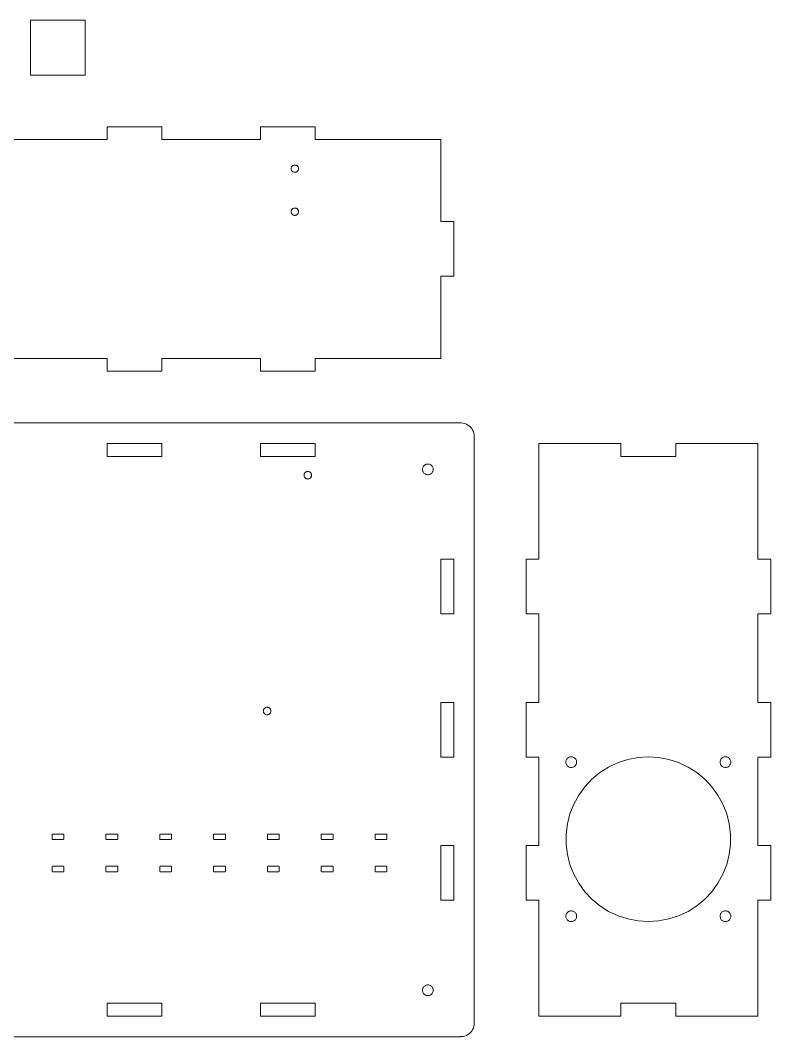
# Model space of a CAD drawing. Header units: millimetres. Extents: x -331 to 331, y -589 to 330.
# Drawn here: x -17.5 to 330.9, y -142.5 to 329.5 of the extents above; entities that cross this region are included whole.
import ezdxf

# ---------------------------------------------------------------- set-up
doc = ezdxf.new("R2010")
doc.units = ezdxf.units.MM
doc.layers.get('0').update_dxf_attribs({"linetype": 'CONTINUOUS', "lineweight": 0})

msp = doc.modelspace()

# ---------------------------------------------------------------- linework, layer by layer
for p, q in [((-12.7, 304.125), (-12.7, 329.525)), ((-12.7, 329.525), (12.7, 329.525)), ((12.7, 329.525), (12.7, 304.125)), ((12.7, 304.125), (-12.7, 304.125)), ((22.86, 274.125), (22.86, 280.125)), ((22.86, 280.125), (48.26, 280.125)), ((48.26, 280.125), (48.26, 274.125)), ((93.98, 274.125), (93.98, 280.125)), ((93.98, 280.125), (119.38, 280.125)), ((119.38, 280.125), (119.38, 274.125)), ((-22.86, 274.125), (22.86, 274.125)), ((48.26, 274.125), (93.98, 274.125)), ((119.38, 274.125), (177.8, 274.125)), ((177.8, 274.125), (177.8, 236.025)), ((108.3, 260.625), (108.313, 260.838)), ((108.313, 260.412), (108.3, 260.625)), ((108.313, 260.838), (108.353, 261.048)), ((108.353, 260.202), (108.313, 260.412)), ((108.353, 261.048), (108.419, 261.251)), ((108.419, 259.999), (108.353, 260.202)), ((108.419, 261.251), (108.51, 261.444)), ((108.51, 259.806), (108.419, 259.999)), ((108.51, 261.444), (108.625, 261.624)), ((108.625, 259.626), (108.51, 259.806)), ((108.625, 261.624), (108.761, 261.789)), ((108.761, 261.789), (108.916, 261.935)), ((108.916, 261.935), (109.089, 262.06)), ((109.089, 262.06), (109.276, 262.163)), ((109.276, 262.163), (109.475, 262.242)), ((109.475, 262.242), (109.681, 262.295)), ((109.681, 262.295), (109.893, 262.322)), ((109.893, 262.322), (110.107, 262.322)), ((110.107, 262.322), (110.319, 262.295)), ((110.319, 262.295), (110.525, 262.242)), ((110.525, 262.242), (110.724, 262.163)), ((110.724, 262.163), (110.911, 262.06)), ((110.911, 262.06), (111.084, 261.935)), ((111.084, 261.935), (111.239, 261.789)), ((111.239, 261.789), (111.375, 261.624)), ((111.375, 261.624), (111.49, 261.444)), ((111.49, 259.806), (111.375, 259.626)), ((111.49, 261.444), (111.581, 261.251)), ((111.581, 259.999), (111.49, 259.806)), ((111.581, 261.251), (111.647, 261.048)), ((111.647, 260.202), (111.581, 259.999)), ((111.647, 261.048), (111.687, 260.838)), ((111.687, 260.412), (111.647, 260.202)), ((111.687, 260.838), (111.7, 260.625)), ((111.7, 260.625), (111.687, 260.412)), ((108.761, 259.461), (108.625, 259.626)), ((108.916, 259.315), (108.761, 259.461)), ((109.089, 259.19), (108.916, 259.315)), ((109.276, 259.087), (109.089, 259.19)), ((109.475, 259.008), (109.276, 259.087)), ((109.681, 258.955), (109.475, 259.008)), ((109.893, 258.928), (109.681, 258.955)), ((110.107, 258.928), (109.893, 258.928)), ((110.319, 258.955), (110.107, 258.928)), ((110.525, 259.008), (110.319, 258.955)), ((110.724, 259.087), (110.525, 259.008)), ((110.911, 259.19), (110.724, 259.087)), ((111.084, 259.315), (110.911, 259.19)), ((111.239, 259.461), (111.084, 259.315)), ((111.375, 259.626), (111.239, 259.461)), ((108.3, 240.625), (108.313, 240.838)), ((108.313, 240.838), (108.353, 241.048)), ((108.353, 241.048), (108.419, 241.251)), ((108.419, 241.251), (108.51, 241.444)), ((108.51, 241.444), (108.625, 241.624)), ((108.625, 241.624), (108.761, 241.789)), ((108.761, 241.789), (108.916, 241.935)), ((108.916, 241.935), (109.089, 242.06)), ((109.089, 242.06), (109.276, 242.163)), ((109.276, 242.163), (109.475, 242.242)), ((109.475, 242.242), (109.681, 242.295)), ((109.681, 242.295), (109.893, 242.322)), ((109.893, 242.322), (110.107, 242.322)), ((110.107, 242.322), (110.319, 242.295)), ((110.319, 242.295), (110.525, 242.242)), ((110.525, 242.242), (110.724, 242.163)), ((110.724, 242.163), (110.911, 242.06)), ((110.911, 242.06), (111.084, 241.935)), ((111.084, 241.935), (111.239, 241.789)), ((111.239, 241.789), (111.375, 241.624)), ((111.375, 241.624), (111.49, 241.444)), ((111.49, 241.444), (111.581, 241.251)), ((111.581, 241.251), (111.647, 241.048)), ((111.647, 241.048), (111.687, 240.838)), ((111.687, 240.838), (111.7, 240.625)), ((108.313, 240.412), (108.3, 240.625)), ((108.353, 240.202), (108.313, 240.412)), ((108.419, 239.999), (108.353, 240.202)), ((108.51, 239.806), (108.419, 239.999)), ((108.625, 239.626), (108.51, 239.806)), ((108.761, 239.461), (108.625, 239.626)), ((108.916, 239.315), (108.761, 239.461)), ((109.089, 239.19), (108.916, 239.315)), ((109.276, 239.087), (109.089, 239.19)), ((109.475, 239.008), (109.276, 239.087)), ((109.681, 238.955), (109.475, 239.008)), ((109.893, 238.928), (109.681, 238.955)), ((110.107, 238.928), (109.893, 238.928)), ((110.319, 238.955), (110.107, 238.928)), ((110.525, 239.008), (110.319, 238.955)), ((110.724, 239.087), (110.525, 239.008)), ((110.911, 239.19), (110.724, 239.087)), ((111.084, 239.315), (110.911, 239.19)), ((111.239, 239.461), (111.084, 239.315)), ((111.375, 239.626), (111.239, 239.461)), ((111.49, 239.806), (111.375, 239.626)), ((111.581, 239.999), (111.49, 239.806)), ((111.647, 240.202), (111.581, 239.999)), ((111.687, 240.412), (111.647, 240.202)), ((111.7, 240.625), (111.687, 240.412)), ((177.8, 236.025), (183.8, 236.025)), ((183.8, 236.025), (183.8, 210.625)), ((183.8, 210.625), (177.8, 210.625)), ((177.8, 210.625), (177.8, 172.525)), ((22.86, 172.525), (-22.86, 172.525)), ((22.86, 166.525), (22.86, 172.525)), ((93.98, 172.525), (48.26, 172.525)), ((48.26, 172.525), (48.26, 166.525)), ((93.98, 166.525), (93.98, 172.525)), ((177.8, 172.525), (119.38, 172.525)), ((119.38, 172.525), (119.38, 166.525)), ((48.26, 166.525), (22.86, 166.525)), ((119.38, 166.525), (93.98, 166.525)), ((-186.975, 142.525), (186.975, 142.525)), ((186.975, 142.525), (186.975, 142.512)), ((186.975, 142.512), (187.374, 142.512)), ((187.374, 142.512), (188.165, 142.413)), ((188.165, 142.413), (188.937, 142.214)), ((188.937, 142.214), (189.679, 141.921)), ((189.679, 141.921), (190.378, 141.536)), ((190.378, 141.536), (191.023, 141.068)), ((191.023, 141.068), (191.604, 140.522)), ((191.604, 140.522), (192.112, 139.907)), ((192.112, 139.907), (192.54, 139.234)), ((192.54, 139.234), (192.879, 138.513)), ((192.879, 138.513), (193.126, 137.754)), ((193.126, 137.754), (193.275, 136.971)), ((193.275, 136.971), (193.325, 136.175)), ((22.86, 127), (22.86, 133)), ((22.86, 133), (48.26, 133)), ((48.26, 133), (48.26, 127)), ((93.98, 127), (93.98, 133)), ((93.98, 133), (119.38, 133)), ((119.38, 133), (119.38, 127)), ((193.325, 136.175), (193.325, -136.175)), ((223.325, 79.2), (223.325, 133)), ((223.325, 133), (261.425, 133)), ((261.425, 133), (261.425, 127)), ((286.825, 127), (286.825, 133)), ((286.825, 133), (324.925, 133)), ((324.925, 133), (324.925, 79.2)), ((48.26, 127), (22.86, 127)), ((119.38, 127), (93.98, 127)), ((169.953, 122.671), (170.181, 122.885)), ((170.181, 122.885), (170.434, 123.069)), ((170.434, 123.069), (170.708, 123.22)), ((170.708, 123.22), (170.998, 123.335)), ((170.998, 123.335), (171.301, 123.413)), ((171.301, 123.413), (171.611, 123.452)), ((171.611, 123.452), (171.924, 123.452)), ((171.924, 123.452), (172.234, 123.413)), ((172.234, 123.413), (172.537, 123.335)), ((172.537, 123.335), (172.827, 123.22)), ((172.827, 123.22), (173.101, 123.069)), ((173.101, 123.069), (173.354, 122.885)), ((173.354, 122.885), (173.582, 122.671)), ((261.425, 127), (286.825, 127)), ((114.25, 118.25), (114.264, 118.469)), ((114.264, 118.031), (114.25, 118.25)), ((114.264, 118.469), (114.305, 118.685)), ((114.305, 117.815), (114.264, 118.031)), ((114.305, 118.685), (114.373, 118.894)), ((114.373, 118.894), (114.466, 119.093)), ((114.466, 119.093), (114.584, 119.279)), ((114.584, 119.279), (114.724, 119.448)), ((114.724, 119.448), (114.885, 119.598)), ((114.885, 119.598), (115.062, 119.728)), ((115.062, 119.728), (115.255, 119.833)), ((115.255, 119.833), (115.459, 119.914)), ((115.459, 119.914), (115.672, 119.969)), ((115.672, 119.969), (115.89, 119.997)), ((115.89, 119.997), (116.11, 119.997)), ((116.11, 119.997), (116.328, 119.969)), ((116.328, 119.969), (116.541, 119.914)), ((116.541, 119.914), (116.745, 119.833)), ((116.745, 119.833), (116.938, 119.728)), ((116.938, 119.728), (117.115, 119.598)), ((117.115, 119.598), (117.276, 119.448)), ((117.276, 119.448), (117.416, 119.279)), ((117.416, 119.279), (117.534, 119.093)), ((117.534, 119.093), (117.627, 118.894)), ((117.627, 118.894), (117.695, 118.685)), ((117.695, 118.685), (117.736, 118.469)), ((117.736, 118.031), (117.695, 117.815)), ((117.736, 118.469), (117.75, 118.25)), ((117.75, 118.25), (117.736, 118.031)), ((169.278, 120.968), (169.298, 121.279)), ((169.298, 120.656), (169.278, 120.968)), ((169.298, 121.279), (169.357, 121.587)), ((169.357, 120.348), (169.298, 120.656)), ((169.357, 121.587), (169.453, 121.884)), ((169.453, 120.051), (169.357, 120.348)), ((169.453, 121.884), (169.586, 122.167)), ((169.586, 119.768), (169.453, 120.051)), ((169.586, 122.167), (169.754, 122.431)), ((169.754, 119.504), (169.586, 119.768)), ((169.754, 122.431), (169.953, 122.671)), ((169.953, 119.264), (169.754, 119.504)), ((170.181, 119.05), (169.953, 119.264)), ((170.434, 118.866), (170.181, 119.05)), ((170.708, 118.715), (170.434, 118.866)), ((170.998, 118.6), (170.708, 118.715)), ((171.301, 118.522), (170.998, 118.6)), ((171.611, 118.483), (171.301, 118.522)), ((171.924, 118.483), (171.611, 118.483)), ((172.234, 118.522), (171.924, 118.483)), ((172.537, 118.6), (172.234, 118.522)), ((172.827, 118.715), (172.537, 118.6)), ((173.101, 118.866), (172.827, 118.715)), ((173.354, 119.05), (173.101, 118.866)), ((173.582, 119.264), (173.354, 119.05)), ((173.582, 122.671), (173.781, 122.431)), ((173.781, 119.504), (173.582, 119.264)), ((173.781, 122.431), (173.949, 122.167)), ((173.949, 119.768), (173.781, 119.504)), ((173.949, 122.167), (174.082, 121.884)), ((174.082, 120.051), (173.949, 119.768)), ((174.082, 121.884), (174.178, 121.587)), ((174.178, 120.348), (174.082, 120.051)), ((174.178, 121.587), (174.237, 121.279)), ((174.237, 120.656), (174.178, 120.348)), ((174.237, 121.279), (174.257, 120.968)), ((174.257, 120.968), (174.237, 120.656)), ((114.373, 117.606), (114.305, 117.815)), ((114.466, 117.407), (114.373, 117.606)), ((114.584, 117.221), (114.466, 117.407)), ((114.724, 117.052), (114.584, 117.221)), ((114.885, 116.902), (114.724, 117.052)), ((115.062, 116.772), (114.885, 116.902)), ((115.255, 116.667), (115.062, 116.772)), ((115.459, 116.586), (115.255, 116.667)), ((115.672, 116.531), (115.459, 116.586)), ((115.89, 116.503), (115.672, 116.531)), ((116.11, 116.503), (115.89, 116.503)), ((116.328, 116.531), (116.11, 116.503)), ((116.541, 116.586), (116.328, 116.531)), ((116.745, 116.667), (116.541, 116.586)), ((116.938, 116.772), (116.745, 116.667)), ((117.115, 116.902), (116.938, 116.772)), ((117.276, 117.052), (117.115, 116.902)), ((117.416, 117.221), (117.276, 117.052)), ((117.534, 117.407), (117.416, 117.221)), ((117.627, 117.606), (117.534, 117.407)), ((117.695, 117.815), (117.627, 117.606)), ((177.8, 53.8), (177.8, 79.2)), ((177.8, 79.2), (183.8, 79.2)), ((183.8, 79.2), (183.8, 53.8)), ((217.325, 53.8), (217.325, 79.2)), ((217.325, 79.2), (223.325, 79.2)), ((324.925, 79.2), (330.925, 79.2)), ((330.925, 79.2), (330.925, 53.8)), ((183.8, 53.8), (177.8, 53.8)), ((223.325, 53.8), (217.325, 53.8)), ((223.325, 12.7), (223.325, 53.8)), ((330.925, 53.8), (324.925, 53.8)), ((324.925, 53.8), (324.925, 12.7)), ((95.473, 9.394), (95.566, 9.593)), ((95.566, 9.593), (95.684, 9.779)), ((95.684, 9.779), (95.824, 9.948)), ((95.824, 9.948), (95.985, 10.098)), ((95.985, 10.098), (96.162, 10.228)), ((96.162, 10.228), (96.355, 10.333)), ((96.355, 10.333), (96.559, 10.414)), ((96.559, 10.414), (96.772, 10.469)), ((96.772, 10.469), (96.99, 10.497)), ((96.99, 10.497), (97.21, 10.497)), ((97.21, 10.497), (97.428, 10.469)), ((97.428, 10.469), (97.641, 10.414)), ((97.641, 10.414), (97.845, 10.333)), ((97.845, 10.333), (98.038, 10.228)), ((98.038, 10.228), (98.215, 10.098)), ((98.215, 10.098), (98.376, 9.948)), ((98.376, 9.948), (98.516, 9.779)), ((98.516, 9.779), (98.634, 9.593)), ((98.634, 9.593), (98.727, 9.394)), ((177.8, -12.7), (177.8, 12.7)), ((177.8, 12.7), (183.8, 12.7)), ((183.8, 12.7), (183.8, -12.7)), ((217.325, -12.7), (217.325, 12.7)), ((217.325, 12.7), (223.325, 12.7)), ((324.925, 12.7), (330.925, 12.7)), ((330.925, 12.7), (330.925, -12.7)), ((95.35, 8.75), (95.364, 8.969)), ((95.364, 8.531), (95.35, 8.75)), ((95.364, 8.969), (95.405, 9.185)), ((95.405, 8.315), (95.364, 8.531)), ((95.405, 9.185), (95.473, 9.394)), ((95.473, 8.106), (95.405, 8.315)), ((95.566, 7.907), (95.473, 8.106)), ((95.684, 7.721), (95.566, 7.907)), ((95.824, 7.552), (95.684, 7.721)), ((95.985, 7.402), (95.824, 7.552)), ((96.162, 7.272), (95.985, 7.402)), ((96.355, 7.167), (96.162, 7.272)), ((96.559, 7.086), (96.355, 7.167)), ((96.772, 7.031), (96.559, 7.086)), ((96.99, 7.003), (96.772, 7.031)), ((97.21, 7.003), (96.99, 7.003)), ((97.428, 7.031), (97.21, 7.003)), ((97.641, 7.086), (97.428, 7.031)), ((97.845, 7.167), (97.641, 7.086)), ((98.038, 7.272), (97.845, 7.167)), ((98.215, 7.402), (98.038, 7.272)), ((98.376, 7.552), (98.215, 7.402)), ((98.516, 7.721), (98.376, 7.552)), ((98.634, 7.907), (98.516, 7.721)), ((98.727, 8.106), (98.634, 7.907)), ((98.727, 9.394), (98.795, 9.185)), ((98.795, 8.315), (98.727, 8.106)), ((98.795, 9.185), (98.836, 8.969)), ((98.836, 8.531), (98.795, 8.315)), ((98.836, 8.969), (98.85, 8.75)), ((98.85, 8.75), (98.836, 8.531)), ((183.8, -12.7), (177.8, -12.7)), ((223.325, -12.7), (217.325, -12.7)), ((223.325, -53.8), (223.325, -12.7)), ((235.958, -14.231), (236.073, -13.94)), ((236.073, -13.94), (236.223, -13.666)), ((236.223, -13.666), (236.407, -13.413)), ((236.407, -13.413), (236.621, -13.185)), ((236.621, -13.185), (236.862, -12.986)), ((236.862, -12.986), (237.126, -12.819)), ((237.126, -12.819), (237.409, -12.686)), ((237.409, -12.686), (237.706, -12.589)), ((237.706, -12.589), (238.013, -12.53)), ((238.013, -12.53), (238.325, -12.511)), ((238.325, -12.511), (238.637, -12.53)), ((238.637, -12.53), (238.944, -12.589)), ((238.944, -12.589), (239.241, -12.686)), ((239.241, -12.686), (239.524, -12.819)), ((239.524, -12.819), (239.788, -12.986)), ((239.788, -12.986), (240.029, -13.185)), ((240.029, -13.185), (240.243, -13.413)), ((240.243, -13.413), (240.427, -13.666)), ((240.427, -13.666), (240.577, -13.94)), ((240.577, -13.94), (240.692, -14.231)), ((260.044, -15.236), (264.613, -13.752)), ((264.613, -13.752), (269.331, -12.852)), ((269.331, -12.852), (274.125, -12.55)), ((274.125, -12.55), (278.919, -12.852)), ((278.919, -12.852), (283.637, -13.752)), ((283.637, -13.752), (288.206, -15.236)), ((307.558, -14.231), (307.673, -13.94)), ((307.673, -13.94), (307.823, -13.666)), ((307.823, -13.666), (308.007, -13.413)), ((308.007, -13.413), (308.221, -13.185)), ((308.221, -13.185), (308.462, -12.986)), ((308.462, -12.986), (308.726, -12.819)), ((308.726, -12.819), (309.009, -12.686)), ((309.009, -12.686), (309.306, -12.589)), ((309.306, -12.589), (309.613, -12.53)), ((309.613, -12.53), (309.925, -12.511)), ((309.925, -12.511), (310.237, -12.53)), ((310.237, -12.53), (310.544, -12.589)), ((310.544, -12.589), (310.841, -12.686)), ((310.841, -12.686), (311.124, -12.819)), ((311.124, -12.819), (311.388, -12.986)), ((311.388, -12.986), (311.629, -13.185)), ((311.629, -13.185), (311.843, -13.413)), ((311.843, -13.413), (312.027, -13.666)), ((312.027, -13.666), (312.177, -13.94)), ((312.177, -13.94), (312.292, -14.231)), ((330.925, -12.7), (324.925, -12.7)), ((324.925, -12.7), (324.925, -53.8)), ((235.841, -14.844), (235.88, -14.534)), ((235.841, -15.156), (235.841, -14.844)), ((235.88, -15.466), (235.841, -15.156)), ((235.88, -14.534), (235.958, -14.231)), ((235.958, -15.769), (235.88, -15.466)), ((236.073, -16.06), (235.958, -15.769)), ((236.223, -16.334), (236.073, -16.06)), ((236.407, -16.587), (236.223, -16.334)), ((236.621, -16.815), (236.407, -16.587)), ((236.862, -17.014), (236.621, -16.815)), ((237.126, -17.181), (236.862, -17.014)), ((237.409, -17.314), (237.126, -17.181)), ((237.706, -17.411), (237.409, -17.314)), ((238.013, -17.47), (237.706, -17.411)), ((238.325, -17.489), (238.013, -17.47)), ((238.637, -17.47), (238.325, -17.489)), ((238.944, -17.411), (238.637, -17.47)), ((239.241, -17.314), (238.944, -17.411)), ((239.524, -17.181), (239.241, -17.314)), ((239.788, -17.014), (239.524, -17.181)), ((240.029, -16.815), (239.788, -17.014)), ((240.243, -16.587), (240.029, -16.815)), ((240.427, -16.334), (240.243, -16.587)), ((240.577, -16.06), (240.427, -16.334)), ((240.692, -15.769), (240.577, -16.06)), ((240.692, -14.231), (240.77, -14.534)), ((240.77, -15.466), (240.692, -15.769)), ((240.77, -14.534), (240.809, -14.844)), ((240.809, -15.156), (240.77, -15.466)), ((240.809, -14.844), (240.809, -15.156)), ((251.642, -19.855), (255.698, -17.281)), ((255.698, -17.281), (260.044, -15.236)), ((288.206, -15.236), (292.552, -17.281)), ((292.552, -17.281), (296.608, -19.855)), ((307.441, -14.844), (307.48, -14.534)), ((307.441, -15.156), (307.441, -14.844)), ((307.48, -15.466), (307.441, -15.156)), ((307.48, -14.534), (307.558, -14.231)), ((307.558, -15.769), (307.48, -15.466)), ((307.673, -16.06), (307.558, -15.769)), ((307.823, -16.334), (307.673, -16.06)), ((308.007, -16.587), (307.823, -16.334)), ((308.221, -16.815), (308.007, -16.587)), ((308.462, -17.014), (308.221, -16.815)), ((308.726, -17.181), (308.462, -17.014)), ((309.009, -17.314), (308.726, -17.181)), ((309.306, -17.411), (309.009, -17.314)), ((309.613, -17.47), (309.306, -17.411)), ((309.925, -17.489), (309.613, -17.47)), ((310.237, -17.47), (309.925, -17.489)), ((310.544, -17.411), (310.237, -17.47)), ((310.841, -17.314), (310.544, -17.411)), ((311.124, -17.181), (310.841, -17.314)), ((311.388, -17.014), (311.124, -17.181)), ((311.629, -16.815), (311.388, -17.014)), ((311.843, -16.587), (311.629, -16.815)), ((312.027, -16.334), (311.843, -16.587)), ((312.177, -16.06), (312.027, -16.334)), ((312.292, -15.769), (312.177, -16.06)), ((312.292, -14.231), (312.37, -14.534)), ((312.37, -15.466), (312.292, -15.769)), ((312.37, -14.534), (312.409, -14.844)), ((312.409, -15.156), (312.37, -15.466)), ((312.409, -14.844), (312.409, -15.156)), ((244.653, -26.419), (247.941, -22.917)), ((247.941, -22.917), (251.642, -19.855)), ((296.608, -19.855), (300.309, -22.917)), ((300.309, -22.917), (303.597, -26.419)), ((241.829, -30.305), (244.653, -26.419)), ((303.597, -26.419), (306.421, -30.305)), ((239.515, -34.514), (241.829, -30.305)), ((306.421, -30.305), (308.735, -34.514)), ((237.747, -38.98), (239.515, -34.514)), ((308.735, -34.514), (310.503, -38.98)), ((236.553, -43.633), (237.747, -38.98)), ((310.503, -38.98), (311.697, -43.633)), ((235.95, -48.398), (236.553, -43.633)), ((311.697, -43.633), (312.3, -48.398)), ((-2.75, -48.65), (-2.748, -48.619)), ((-2.75, -50.65), (-2.75, -48.65)), ((-2.748, -50.681), (-2.75, -50.65)), ((-2.748, -48.619), (-2.742, -48.588)), ((-2.742, -50.712), (-2.748, -50.681)), ((-2.742, -48.588), (-2.732, -48.558)), ((-2.732, -50.742), (-2.742, -50.712)), ((-2.732, -48.558), (-2.719, -48.53)), ((-2.719, -50.77), (-2.732, -50.742)), ((-2.719, -48.53), (-2.702, -48.503)), ((-2.702, -50.797), (-2.719, -50.77)), ((-2.702, -48.503), (-2.682, -48.479)), ((-2.682, -50.821), (-2.702, -50.797)), ((-2.682, -48.479), (-2.659, -48.457)), ((-2.659, -50.843), (-2.682, -50.821)), ((-2.659, -48.457), (-2.634, -48.439)), ((-2.634, -50.861), (-2.659, -50.843)), ((-2.634, -48.439), (-2.606, -48.424)), ((-2.606, -50.876), (-2.634, -50.861)), ((-2.606, -48.424), (-2.577, -48.412)), ((-2.577, -50.888), (-2.606, -50.876)), ((-2.577, -48.412), (-2.547, -48.404)), ((-2.547, -50.896), (-2.577, -50.888)), ((-2.547, -48.404), (-2.516, -48.4)), ((-2.516, -50.9), (-2.547, -50.896)), ((-2.516, -48.4), (2.516, -48.4)), ((2.516, -50.9), (-2.516, -50.9)), ((2.516, -48.4), (2.547, -48.404)), ((2.547, -50.896), (2.516, -50.9)), ((2.547, -48.404), (2.577, -48.412)), ((2.577, -50.888), (2.547, -50.896)), ((2.577, -48.412), (2.606, -48.424)), ((2.606, -50.876), (2.577, -50.888)), ((2.606, -48.424), (2.634, -48.439)), ((2.634, -50.861), (2.606, -50.876)), ((2.634, -48.439), (2.659, -48.457)), ((2.659, -50.843), (2.634, -50.861)), ((2.659, -48.457), (2.682, -48.479)), ((2.682, -50.821), (2.659, -50.843)), ((2.682, -48.479), (2.702, -48.503)), ((2.702, -50.797), (2.682, -50.821)), ((2.702, -48.503), (2.719, -48.53)), ((2.719, -50.77), (2.702, -50.797)), ((2.719, -48.53), (2.732, -48.558)), ((2.732, -50.742), (2.719, -50.77)), ((2.732, -48.558), (2.742, -48.588)), ((2.742, -50.712), (2.732, -50.742)), ((2.742, -48.588), (2.748, -48.619)), ((2.748, -50.681), (2.742, -50.712)), ((2.748, -48.619), (2.75, -48.65)), ((2.75, -50.65), (2.748, -50.681)), ((2.75, -48.65), (2.75, -50.65)), ((22.25, -48.65), (22.252, -48.619)), ((22.25, -50.65), (22.25, -48.65)), ((22.252, -50.681), (22.25, -50.65)), ((22.252, -48.619), (22.258, -48.588)), ((22.258, -50.712), (22.252, -50.681)), ((22.258, -48.588), (22.268, -48.558)), ((22.268, -50.742), (22.258, -50.712)), ((22.268, -48.558), (22.281, -48.53)), ((22.281, -50.77), (22.268, -50.742)), ((22.281, -48.53), (22.298, -48.503)), ((22.298, -50.797), (22.281, -50.77)), ((22.298, -48.503), (22.318, -48.479)), ((22.318, -50.821), (22.298, -50.797)), ((22.318, -48.479), (22.341, -48.457)), ((22.341, -50.843), (22.318, -50.821)), ((22.341, -48.457), (22.366, -48.439)), ((22.366, -50.861), (22.341, -50.843)), ((22.366, -48.439), (22.394, -48.424)), ((22.394, -50.876), (22.366, -50.861)), ((22.394, -48.424), (22.423, -48.412)), ((22.423, -50.888), (22.394, -50.876)), ((22.423, -48.412), (22.453, -48.404)), ((22.453, -50.896), (22.423, -50.888)), ((22.453, -48.404), (22.484, -48.4)), ((22.484, -50.9), (22.453, -50.896)), ((22.484, -48.4), (27.516, -48.4)), ((27.516, -50.9), (22.484, -50.9)), ((27.516, -48.4), (27.547, -48.404)), ((27.547, -50.896), (27.516, -50.9)), ((27.547, -48.404), (27.577, -48.412)), ((27.577, -50.888), (27.547, -50.896)), ((27.577, -48.412), (27.606, -48.424)), ((27.606, -50.876), (27.577, -50.888)), ((27.606, -48.424), (27.634, -48.439)), ((27.634, -50.861), (27.606, -50.876)), ((27.634, -48.439), (27.659, -48.457)), ((27.659, -50.843), (27.634, -50.861)), ((27.659, -48.457), (27.682, -48.479)), ((27.682, -50.821), (27.659, -50.843)), ((27.682, -48.479), (27.702, -48.503)), ((27.702, -50.797), (27.682, -50.821)), ((27.702, -48.503), (27.719, -48.53)), ((27.719, -50.77), (27.702, -50.797)), ((27.719, -48.53), (27.732, -48.558)), ((27.732, -50.742), (27.719, -50.77)), ((27.732, -48.558), (27.742, -48.588)), ((27.742, -50.712), (27.732, -50.742)), ((27.742, -48.588), (27.748, -48.619)), ((27.748, -50.681), (27.742, -50.712)), ((27.748, -48.619), (27.75, -48.65)), ((27.75, -50.65), (27.748, -50.681)), ((27.75, -48.65), (27.75, -50.65)), ((47.25, -48.65), (47.252, -48.619)), ((47.25, -50.65), (47.25, -48.65)), ((47.252, -50.681), (47.25, -50.65)), ((47.252, -48.619), (47.258, -48.588)), ((47.258, -50.712), (47.252, -50.681)), ((47.258, -48.588), (47.268, -48.558)), ((47.268, -50.742), (47.258, -50.712)), ((47.268, -48.558), (47.281, -48.53)), ((47.281, -50.77), (47.268, -50.742)), ((47.281, -48.53), (47.298, -48.503)), ((47.298, -50.797), (47.281, -50.77)), ((47.298, -48.503), (47.318, -48.479)), ((47.318, -50.821), (47.298, -50.797)), ((47.318, -48.479), (47.341, -48.457)), ((47.341, -50.843), (47.318, -50.821)), ((47.341, -48.457), (47.366, -48.439)), ((47.366, -50.861), (47.341, -50.843)), ((47.366, -48.439), (47.394, -48.424)), ((47.394, -50.876), (47.366, -50.861)), ((47.394, -48.424), (47.423, -48.412)), ((47.423, -50.888), (47.394, -50.876)), ((47.423, -48.412), (47.453, -48.404)), ((47.453, -50.896), (47.423, -50.888)), ((47.453, -48.404), (47.484, -48.4)), ((47.484, -50.9), (47.453, -50.896)), ((47.484, -48.4), (52.516, -48.4)), ((52.516, -50.9), (47.484, -50.9)), ((52.516, -48.4), (52.547, -48.404)), ((52.547, -50.896), (52.516, -50.9)), ((52.547, -48.404), (52.577, -48.412)), ((52.577, -50.888), (52.547, -50.896)), ((52.577, -48.412), (52.606, -48.424)), ((52.606, -50.876), (52.577, -50.888)), ((52.606, -48.424), (52.634, -48.439)), ((52.634, -50.861), (52.606, -50.876)), ((52.634, -48.439), (52.659, -48.457)), ((52.659, -50.843), (52.634, -50.861)), ((52.659, -48.457), (52.682, -48.479)), ((52.682, -50.821), (52.659, -50.843)), ((52.682, -48.479), (52.702, -48.503)), ((52.702, -50.797), (52.682, -50.821)), ((52.702, -48.503), (52.719, -48.53)), ((52.719, -50.77), (52.702, -50.797)), ((52.719, -48.53), (52.732, -48.558)), ((52.732, -50.742), (52.719, -50.77)), ((52.732, -48.558), (52.742, -48.588)), ((52.742, -50.712), (52.732, -50.742)), ((52.742, -48.588), (52.748, -48.619)), ((52.748, -50.681), (52.742, -50.712)), ((52.748, -48.619), (52.75, -48.65)), ((52.75, -50.65), (52.748, -50.681)), ((52.75, -48.65), (52.75, -50.65)), ((72.25, -48.65), (72.252, -48.619)), ((72.25, -50.65), (72.25, -48.65)), ((72.252, -50.681), (72.25, -50.65)), ((72.252, -48.619), (72.258, -48.588)), ((72.258, -50.712), (72.252, -50.681)), ((72.258, -48.588), (72.268, -48.558)), ((72.268, -50.742), (72.258, -50.712)), ((72.268, -48.558), (72.281, -48.53)), ((72.281, -50.77), (72.268, -50.742)), ((72.281, -48.53), (72.298, -48.503)), ((72.298, -50.797), (72.281, -50.77)), ((72.298, -48.503), (72.318, -48.479)), ((72.318, -50.821), (72.298, -50.797)), ((72.318, -48.479), (72.341, -48.457)), ((72.341, -50.843), (72.318, -50.821)), ((72.341, -48.457), (72.366, -48.439)), ((72.366, -50.861), (72.341, -50.843)), ((72.366, -48.439), (72.394, -48.424)), ((72.394, -50.876), (72.366, -50.861)), ((72.394, -48.424), (72.423, -48.412)), ((72.423, -50.888), (72.394, -50.876)), ((72.423, -48.412), (72.453, -48.404)), ((72.453, -50.896), (72.423, -50.888)), ((72.453, -48.404), (72.484, -48.4)), ((72.484, -50.9), (72.453, -50.896)), ((72.484, -48.4), (77.516, -48.4)), ((77.516, -50.9), (72.484, -50.9)), ((77.516, -48.4), (77.547, -48.404)), ((77.547, -50.896), (77.516, -50.9)), ((77.547, -48.404), (77.577, -48.412)), ((77.577, -50.888), (77.547, -50.896)), ((77.577, -48.412), (77.606, -48.424)), ((77.606, -50.876), (77.577, -50.888)), ((77.606, -48.424), (77.634, -48.439)), ((77.634, -50.861), (77.606, -50.876)), ((77.634, -48.439), (77.659, -48.457)), ((77.659, -50.843), (77.634, -50.861)), ((77.659, -48.457), (77.682, -48.479)), ((77.682, -50.821), (77.659, -50.843)), ((77.682, -48.479), (77.702, -48.503)), ((77.702, -50.797), (77.682, -50.821)), ((77.702, -48.503), (77.719, -48.53)), ((77.719, -50.77), (77.702, -50.797)), ((77.719, -48.53), (77.732, -48.558)), ((77.732, -50.742), (77.719, -50.77)), ((77.732, -48.558), (77.742, -48.588)), ((77.742, -50.712), (77.732, -50.742)), ((77.742, -48.588), (77.748, -48.619)), ((77.748, -50.681), (77.742, -50.712)), ((77.748, -48.619), (77.75, -48.65)), ((77.75, -50.65), (77.748, -50.681)), ((77.75, -48.65), (77.75, -50.65)), ((97.25, -48.65), (97.252, -48.619)), ((97.25, -50.65), (97.25, -48.65)), ((97.252, -50.681), (97.25, -50.65)), ((97.252, -48.619), (97.258, -48.588)), ((97.258, -50.712), (97.252, -50.681)), ((97.258, -48.588), (97.268, -48.558)), ((97.268, -50.742), (97.258, -50.712)), ((97.268, -48.558), (97.281, -48.53)), ((97.281, -50.77), (97.268, -50.742)), ((97.281, -48.53), (97.298, -48.503)), ((97.298, -50.797), (97.281, -50.77)), ((97.298, -48.503), (97.318, -48.479)), ((97.318, -50.821), (97.298, -50.797)), ((97.318, -48.479), (97.341, -48.457)), ((97.341, -50.843), (97.318, -50.821)), ((97.341, -48.457), (97.366, -48.439)), ((97.366, -50.861), (97.341, -50.843)), ((97.366, -48.439), (97.394, -48.424)), ((97.394, -50.876), (97.366, -50.861)), ((97.394, -48.424), (97.423, -48.412)), ((97.423, -50.888), (97.394, -50.876)), ((97.423, -48.412), (97.453, -48.404)), ((97.453, -50.896), (97.423, -50.888)), ((97.453, -48.404), (97.484, -48.4)), ((97.484, -50.9), (97.453, -50.896)), ((97.484, -48.4), (102.516, -48.4)), ((102.516, -50.9), (97.484, -50.9)), ((102.516, -48.4), (102.547, -48.404)), ((102.547, -50.896), (102.516, -50.9)), ((102.547, -48.404), (102.577, -48.412)), ((102.577, -50.888), (102.547, -50.896)), ((102.577, -48.412), (102.606, -48.424)), ((102.606, -50.876), (102.577, -50.888)), ((102.606, -48.424), (102.634, -48.439)), ((102.634, -50.861), (102.606, -50.876)), ((102.634, -48.439), (102.659, -48.457)), ((102.659, -50.843), (102.634, -50.861)), ((102.659, -48.457), (102.682, -48.479)), ((102.682, -50.821), (102.659, -50.843)), ((102.682, -48.479), (102.702, -48.503)), ((102.702, -50.797), (102.682, -50.821)), ((102.702, -48.503), (102.719, -48.53)), ((102.719, -50.77), (102.702, -50.797)), ((102.719, -48.53), (102.732, -48.558)), ((102.732, -50.742), (102.719, -50.77)), ((102.732, -48.558), (102.742, -48.588)), ((102.742, -50.712), (102.732, -50.742)), ((102.742, -48.588), (102.748, -48.619)), ((102.748, -50.681), (102.742, -50.712)), ((102.748, -48.619), (102.75, -48.65)), ((102.75, -50.65), (102.748, -50.681)), ((102.75, -48.65), (102.75, -50.65)), ((122.25, -48.65), (122.252, -48.619)), ((122.25, -50.65), (122.25, -48.65)), ((122.252, -50.681), (122.25, -50.65)), ((122.252, -48.619), (122.258, -48.588)), ((122.258, -50.712), (122.252, -50.681)), ((122.258, -48.588), (122.268, -48.558)), ((122.268, -50.742), (122.258, -50.712)), ((122.268, -48.558), (122.281, -48.53)), ((122.281, -50.77), (122.268, -50.742)), ((122.281, -48.53), (122.298, -48.503)), ((122.298, -50.797), (122.281, -50.77)), ((122.298, -48.503), (122.318, -48.479)), ((122.318, -50.821), (122.298, -50.797)), ((122.318, -48.479), (122.341, -48.457)), ((122.341, -50.843), (122.318, -50.821)), ((122.341, -48.457), (122.366, -48.439)), ((122.366, -50.861), (122.341, -50.843)), ((122.366, -48.439), (122.394, -48.424)), ((122.394, -50.876), (122.366, -50.861)), ((122.394, -48.424), (122.423, -48.412)), ((122.423, -50.888), (122.394, -50.876)), ((122.423, -48.412), (122.453, -48.404)), ((122.453, -50.896), (122.423, -50.888)), ((122.453, -48.404), (122.484, -48.4)), ((122.484, -50.9), (122.453, -50.896)), ((122.484, -48.4), (127.516, -48.4)), ((127.516, -50.9), (122.484, -50.9)), ((127.516, -48.4), (127.547, -48.404)), ((127.547, -50.896), (127.516, -50.9)), ((127.547, -48.404), (127.577, -48.412)), ((127.577, -50.888), (127.547, -50.896)), ((127.577, -48.412), (127.606, -48.424)), ((127.606, -50.876), (127.577, -50.888)), ((127.606, -48.424), (127.634, -48.439)), ((127.634, -50.861), (127.606, -50.876)), ((127.634, -48.439), (127.659, -48.457)), ((127.659, -50.843), (127.634, -50.861)), ((127.659, -48.457), (127.682, -48.479)), ((127.682, -50.821), (127.659, -50.843)), ((127.682, -48.479), (127.702, -48.503)), ((127.702, -50.797), (127.682, -50.821)), ((127.702, -48.503), (127.719, -48.53)), ((127.719, -50.77), (127.702, -50.797)), ((127.719, -48.53), (127.732, -48.558)), ((127.732, -50.742), (127.719, -50.77)), ((127.732, -48.558), (127.742, -48.588)), ((127.742, -50.712), (127.732, -50.742)), ((127.742, -48.588), (127.748, -48.619)), ((127.748, -50.681), (127.742, -50.712)), ((127.748, -48.619), (127.75, -48.65)), ((127.75, -50.65), (127.748, -50.681)), ((127.75, -48.65), (127.75, -50.65)), ((147.25, -48.65), (147.252, -48.619)), ((147.25, -50.65), (147.25, -48.65)), ((147.252, -50.681), (147.25, -50.65)), ((147.252, -48.619), (147.258, -48.588)), ((147.258, -50.712), (147.252, -50.681)), ((147.258, -48.588), (147.268, -48.558)), ((147.268, -50.742), (147.258, -50.712)), ((147.268, -48.558), (147.281, -48.53)), ((147.281, -50.77), (147.268, -50.742)), ((147.281, -48.53), (147.298, -48.503)), ((147.298, -50.797), (147.281, -50.77)), ((147.298, -48.503), (147.318, -48.479)), ((147.318, -50.821), (147.298, -50.797)), ((147.318, -48.479), (147.341, -48.457)), ((147.341, -50.843), (147.318, -50.821)), ((147.341, -48.457), (147.366, -48.439)), ((147.366, -50.861), (147.341, -50.843)), ((147.366, -48.439), (147.394, -48.424)), ((147.394, -50.876), (147.366, -50.861)), ((147.394, -48.424), (147.423, -48.412)), ((147.423, -50.888), (147.394, -50.876)), ((147.423, -48.412), (147.453, -48.404)), ((147.453, -50.896), (147.423, -50.888)), ((147.453, -48.404), (147.484, -48.4)), ((147.484, -50.9), (147.453, -50.896)), ((147.484, -48.4), (152.516, -48.4)), ((152.516, -50.9), (147.484, -50.9)), ((152.516, -48.4), (152.547, -48.404)), ((152.547, -50.896), (152.516, -50.9)), ((152.547, -48.404), (152.577, -48.412)), ((152.577, -50.888), (152.547, -50.896)), ((152.577, -48.412), (152.606, -48.424)), ((152.606, -50.876), (152.577, -50.888)), ((152.606, -48.424), (152.634, -48.439)), ((152.634, -50.861), (152.606, -50.876)), ((152.634, -48.439), (152.659, -48.457)), ((152.659, -50.843), (152.634, -50.861)), ((152.659, -48.457), (152.682, -48.479)), ((152.682, -50.821), (152.659, -50.843)), ((152.682, -48.479), (152.702, -48.503)), ((152.702, -50.797), (152.682, -50.821)), ((152.702, -48.503), (152.719, -48.53)), ((152.719, -50.77), (152.702, -50.797)), ((152.719, -48.53), (152.732, -48.558)), ((152.732, -50.742), (152.719, -50.77)), ((152.732, -48.558), (152.742, -48.588)), ((152.742, -50.712), (152.732, -50.742)), ((152.742, -48.588), (152.748, -48.619)), ((152.748, -50.681), (152.742, -50.712)), ((152.748, -48.619), (152.75, -48.65)), ((152.75, -50.65), (152.748, -50.681)), ((152.75, -48.65), (152.75, -50.65)), ((235.95, -53.202), (235.95, -48.398)), ((312.3, -48.398), (312.3, -53.202)), ((177.8, -79.2), (177.8, -53.8)), ((177.8, -53.8), (183.8, -53.8)), ((183.8, -53.8), (183.8, -79.2)), ((217.325, -79.2), (217.325, -53.8)), ((217.325, -53.8), (223.325, -53.8)), ((236.553, -57.967), (235.95, -53.202)), ((312.3, -53.202), (311.697, -57.967)), ((324.925, -53.8), (330.925, -53.8)), ((330.925, -53.8), (330.925, -79.2)), ((237.747, -62.62), (236.553, -57.967)), ((311.697, -57.967), (310.503, -62.62)), ((-2.75, -63.65), (-2.748, -63.619)), ((-2.75, -65.65), (-2.75, -63.65)), ((-2.748, -65.681), (-2.75, -65.65)), ((-2.748, -63.619), (-2.742, -63.588)), ((-2.742, -65.712), (-2.748, -65.681)), ((-2.742, -63.588), (-2.732, -63.558)), ((-2.732, -65.742), (-2.742, -65.712)), ((-2.732, -63.558), (-2.719, -63.53)), ((-2.719, -65.77), (-2.732, -65.742)), ((-2.719, -63.53), (-2.702, -63.503)), ((-2.702, -65.797), (-2.719, -65.77)), ((-2.702, -63.503), (-2.682, -63.479)), ((-2.682, -65.821), (-2.702, -65.797)), ((-2.682, -63.479), (-2.659, -63.457)), ((-2.659, -65.843), (-2.682, -65.821)), ((-2.659, -63.457), (-2.634, -63.439)), ((-2.634, -65.861), (-2.659, -65.843)), ((-2.634, -63.439), (-2.606, -63.424)), ((-2.606, -65.876), (-2.634, -65.861)), ((-2.606, -63.424), (-2.577, -63.412)), ((-2.577, -65.888), (-2.606, -65.876)), ((-2.577, -63.412), (-2.547, -63.404)), ((-2.547, -65.896), (-2.577, -65.888)), ((-2.547, -63.404), (-2.516, -63.4)), ((-2.516, -65.9), (-2.547, -65.896)), ((-2.516, -63.4), (2.516, -63.4)), ((2.516, -65.9), (-2.516, -65.9)), ((2.516, -63.4), (2.547, -63.404)), ((2.547, -65.896), (2.516, -65.9)), ((2.547, -63.404), (2.577, -63.412)), ((2.577, -65.888), (2.547, -65.896)), ((2.577, -63.412), (2.606, -63.424)), ((2.606, -65.876), (2.577, -65.888)), ((2.606, -63.424), (2.634, -63.439)), ((2.634, -65.861), (2.606, -65.876)), ((2.634, -63.439), (2.659, -63.457)), ((2.659, -65.843), (2.634, -65.861)), ((2.659, -63.457), (2.682, -63.479)), ((2.682, -65.821), (2.659, -65.843)), ((2.682, -63.479), (2.702, -63.503)), ((2.702, -65.797), (2.682, -65.821)), ((2.702, -63.503), (2.719, -63.53)), ((2.719, -65.77), (2.702, -65.797)), ((2.719, -63.53), (2.732, -63.558)), ((2.732, -65.742), (2.719, -65.77)), ((2.732, -63.558), (2.742, -63.588)), ((2.742, -65.712), (2.732, -65.742)), ((2.742, -63.588), (2.748, -63.619)), ((2.748, -65.681), (2.742, -65.712)), ((2.748, -63.619), (2.75, -63.65)), ((2.75, -65.65), (2.748, -65.681)), ((2.75, -63.65), (2.75, -65.65)), ((22.25, -63.65), (22.252, -63.619)), ((22.25, -65.65), (22.25, -63.65)), ((22.252, -65.681), (22.25, -65.65)), ((22.252, -63.619), (22.258, -63.588)), ((22.258, -65.712), (22.252, -65.681)), ((22.258, -63.588), (22.268, -63.558)), ((22.268, -65.742), (22.258, -65.712)), ((22.268, -63.558), (22.281, -63.53)), ((22.281, -65.77), (22.268, -65.742)), ((22.281, -63.53), (22.298, -63.503)), ((22.298, -65.797), (22.281, -65.77)), ((22.298, -63.503), (22.318, -63.479)), ((22.318, -65.821), (22.298, -65.797)), ((22.318, -63.479), (22.341, -63.457)), ((22.341, -65.843), (22.318, -65.821)), ((22.341, -63.457), (22.366, -63.439)), ((22.366, -65.861), (22.341, -65.843)), ((22.366, -63.439), (22.394, -63.424)), ((22.394, -65.876), (22.366, -65.861)), ((22.394, -63.424), (22.423, -63.412)), ((22.423, -65.888), (22.394, -65.876)), ((22.423, -63.412), (22.453, -63.404)), ((22.453, -65.896), (22.423, -65.888)), ((22.453, -63.404), (22.484, -63.4)), ((22.484, -65.9), (22.453, -65.896)), ((22.484, -63.4), (27.516, -63.4)), ((27.516, -65.9), (22.484, -65.9)), ((27.516, -63.4), (27.547, -63.404)), ((27.547, -65.896), (27.516, -65.9)), ((27.547, -63.404), (27.577, -63.412)), ((27.577, -65.888), (27.547, -65.896)), ((27.577, -63.412), (27.606, -63.424)), ((27.606, -65.876), (27.577, -65.888)), ((27.606, -63.424), (27.634, -63.439)), ((27.634, -65.861), (27.606, -65.876)), ((27.634, -63.439), (27.659, -63.457)), ((27.659, -65.843), (27.634, -65.861)), ((27.659, -63.457), (27.682, -63.479)), ((27.682, -65.821), (27.659, -65.843)), ((27.682, -63.479), (27.702, -63.503)), ((27.702, -65.797), (27.682, -65.821)), ((27.702, -63.503), (27.719, -63.53)), ((27.719, -65.77), (27.702, -65.797)), ((27.719, -63.53), (27.732, -63.558)), ((27.732, -65.742), (27.719, -65.77)), ((27.732, -63.558), (27.742, -63.588)), ((27.742, -65.712), (27.732, -65.742)), ((27.742, -63.588), (27.748, -63.619)), ((27.748, -65.681), (27.742, -65.712)), ((27.748, -63.619), (27.75, -63.65)), ((27.75, -65.65), (27.748, -65.681)), ((27.75, -63.65), (27.75, -65.65)), ((47.25, -63.65), (47.252, -63.619)), ((47.25, -65.65), (47.25, -63.65)), ((47.252, -65.681), (47.25, -65.65)), ((47.252, -63.619), (47.258, -63.588)), ((47.258, -65.712), (47.252, -65.681)), ((47.258, -63.588), (47.268, -63.558)), ((47.268, -65.742), (47.258, -65.712)), ((47.268, -63.558), (47.281, -63.53)), ((47.281, -65.77), (47.268, -65.742)), ((47.281, -63.53), (47.298, -63.503)), ((47.298, -65.797), (47.281, -65.77)), ((47.298, -63.503), (47.318, -63.479)), ((47.318, -65.821), (47.298, -65.797)), ((47.318, -63.479), (47.341, -63.457)), ((47.341, -65.843), (47.318, -65.821)), ((47.341, -63.457), (47.366, -63.439)), ((47.366, -65.861), (47.341, -65.843)), ((47.366, -63.439), (47.394, -63.424)), ((47.394, -65.876), (47.366, -65.861)), ((47.394, -63.424), (47.423, -63.412)), ((47.423, -65.888), (47.394, -65.876)), ((47.423, -63.412), (47.453, -63.404)), ((47.453, -65.896), (47.423, -65.888)), ((47.453, -63.404), (47.484, -63.4)), ((47.484, -65.9), (47.453, -65.896)), ((47.484, -63.4), (52.516, -63.4)), ((52.516, -65.9), (47.484, -65.9)), ((52.516, -63.4), (52.547, -63.404)), ((52.547, -65.896), (52.516, -65.9)), ((52.547, -63.404), (52.577, -63.412)), ((52.577, -65.888), (52.547, -65.896)), ((52.577, -63.412), (52.606, -63.424)), ((52.606, -65.876), (52.577, -65.888)), ((52.606, -63.424), (52.634, -63.439)), ((52.634, -65.861), (52.606, -65.876)), ((52.634, -63.439), (52.659, -63.457)), ((52.659, -65.843), (52.634, -65.861)), ((52.659, -63.457), (52.682, -63.479)), ((52.682, -65.821), (52.659, -65.843)), ((52.682, -63.479), (52.702, -63.503)), ((52.702, -65.797), (52.682, -65.821)), ((52.702, -63.503), (52.719, -63.53)), ((52.719, -65.77), (52.702, -65.797)), ((52.719, -63.53), (52.732, -63.558)), ((52.732, -65.742), (52.719, -65.77)), ((52.732, -63.558), (52.742, -63.588)), ((52.742, -65.712), (52.732, -65.742)), ((52.742, -63.588), (52.748, -63.619)), ((52.748, -65.681), (52.742, -65.712)), ((52.748, -63.619), (52.75, -63.65)), ((52.75, -65.65), (52.748, -65.681)), ((52.75, -63.65), (52.75, -65.65)), ((72.25, -63.65), (72.252, -63.619)), ((72.25, -65.65), (72.25, -63.65)), ((72.252, -65.681), (72.25, -65.65)), ((72.252, -63.619), (72.258, -63.588)), ((72.258, -65.712), (72.252, -65.681)), ((72.258, -63.588), (72.268, -63.558)), ((72.268, -65.742), (72.258, -65.712)), ((72.268, -63.558), (72.281, -63.53)), ((72.281, -65.77), (72.268, -65.742)), ((72.281, -63.53), (72.298, -63.503)), ((72.298, -65.797), (72.281, -65.77)), ((72.298, -63.503), (72.318, -63.479)), ((72.318, -65.821), (72.298, -65.797)), ((72.318, -63.479), (72.341, -63.457)), ((72.341, -65.843), (72.318, -65.821)), ((72.341, -63.457), (72.366, -63.439)), ((72.366, -65.861), (72.341, -65.843)), ((72.366, -63.439), (72.394, -63.424)), ((72.394, -65.876), (72.366, -65.861)), ((72.394, -63.424), (72.423, -63.412)), ((72.423, -65.888), (72.394, -65.876)), ((72.423, -63.412), (72.453, -63.404)), ((72.453, -65.896), (72.423, -65.888)), ((72.453, -63.404), (72.484, -63.4)), ((72.484, -65.9), (72.453, -65.896)), ((72.484, -63.4), (77.516, -63.4)), ((77.516, -65.9), (72.484, -65.9)), ((77.516, -63.4), (77.547, -63.404)), ((77.547, -65.896), (77.516, -65.9)), ((77.547, -63.404), (77.577, -63.412)), ((77.577, -65.888), (77.547, -65.896)), ((77.577, -63.412), (77.606, -63.424)), ((77.606, -65.876), (77.577, -65.888)), ((77.606, -63.424), (77.634, -63.439)), ((77.634, -65.861), (77.606, -65.876)), ((77.634, -63.439), (77.659, -63.457)), ((77.659, -65.843), (77.634, -65.861)), ((77.659, -63.457), (77.682, -63.479)), ((77.682, -65.821), (77.659, -65.843)), ((77.682, -63.479), (77.702, -63.503)), ((77.702, -65.797), (77.682, -65.821)), ((77.702, -63.503), (77.719, -63.53)), ((77.719, -65.77), (77.702, -65.797)), ((77.719, -63.53), (77.732, -63.558)), ((77.732, -65.742), (77.719, -65.77)), ((77.732, -63.558), (77.742, -63.588)), ((77.742, -65.712), (77.732, -65.742)), ((77.742, -63.588), (77.748, -63.619)), ((77.748, -65.681), (77.742, -65.712)), ((77.748, -63.619), (77.75, -63.65)), ((77.75, -65.65), (77.748, -65.681)), ((77.75, -63.65), (77.75, -65.65)), ((97.25, -63.65), (97.252, -63.619)), ((97.25, -65.65), (97.25, -63.65)), ((97.252, -65.681), (97.25, -65.65)), ((97.252, -63.619), (97.258, -63.588)), ((97.258, -65.712), (97.252, -65.681)), ((97.258, -63.588), (97.268, -63.558)), ((97.268, -65.742), (97.258, -65.712)), ((97.268, -63.558), (97.281, -63.53)), ((97.281, -65.77), (97.268, -65.742)), ((97.281, -63.53), (97.298, -63.503)), ((97.298, -65.797), (97.281, -65.77)), ((97.298, -63.503), (97.318, -63.479)), ((97.318, -65.821), (97.298, -65.797)), ((97.318, -63.479), (97.341, -63.457)), ((97.341, -65.843), (97.318, -65.821)), ((97.341, -63.457), (97.366, -63.439)), ((97.366, -65.861), (97.341, -65.843)), ((97.366, -63.439), (97.394, -63.424)), ((97.394, -65.876), (97.366, -65.861)), ((97.394, -63.424), (97.423, -63.412)), ((97.423, -65.888), (97.394, -65.876)), ((97.423, -63.412), (97.453, -63.404)), ((97.453, -65.896), (97.423, -65.888)), ((97.453, -63.404), (97.484, -63.4)), ((97.484, -65.9), (97.453, -65.896)), ((97.484, -63.4), (102.516, -63.4)), ((102.516, -65.9), (97.484, -65.9)), ((102.516, -63.4), (102.547, -63.404)), ((102.547, -65.896), (102.516, -65.9)), ((102.547, -63.404), (102.577, -63.412)), ((102.577, -65.888), (102.547, -65.896)), ((102.577, -63.412), (102.606, -63.424)), ((102.606, -65.876), (102.577, -65.888)), ((102.606, -63.424), (102.634, -63.439)), ((102.634, -65.861), (102.606, -65.876)), ((102.634, -63.439), (102.659, -63.457)), ((102.659, -65.843), (102.634, -65.861)), ((102.659, -63.457), (102.682, -63.479)), ((102.682, -65.821), (102.659, -65.843)), ((102.682, -63.479), (102.702, -63.503)), ((102.702, -65.797), (102.682, -65.821)), ((102.702, -63.503), (102.719, -63.53)), ((102.719, -65.77), (102.702, -65.797)), ((102.719, -63.53), (102.732, -63.558)), ((102.732, -65.742), (102.719, -65.77)), ((102.732, -63.558), (102.742, -63.588)), ((102.742, -65.712), (102.732, -65.742)), ((102.742, -63.588), (102.748, -63.619)), ((102.748, -65.681), (102.742, -65.712)), ((102.748, -63.619), (102.75, -63.65)), ((102.75, -65.65), (102.748, -65.681)), ((102.75, -63.65), (102.75, -65.65)), ((122.25, -63.65), (122.252, -63.619)), ((122.25, -65.65), (122.25, -63.65)), ((122.252, -65.681), (122.25, -65.65)), ((122.252, -63.619), (122.258, -63.588)), ((122.258, -65.712), (122.252, -65.681)), ((122.258, -63.588), (122.268, -63.558)), ((122.268, -65.742), (122.258, -65.712)), ((122.268, -63.558), (122.281, -63.53)), ((122.281, -65.77), (122.268, -65.742)), ((122.281, -63.53), (122.298, -63.503)), ((122.298, -65.797), (122.281, -65.77)), ((122.298, -63.503), (122.318, -63.479)), ((122.318, -65.821), (122.298, -65.797)), ((122.318, -63.479), (122.341, -63.457)), ((122.341, -65.843), (122.318, -65.821)), ((122.341, -63.457), (122.366, -63.439)), ((122.366, -65.861), (122.341, -65.843)), ((122.366, -63.439), (122.394, -63.424)), ((122.394, -65.876), (122.366, -65.861)), ((122.394, -63.424), (122.423, -63.412)), ((122.423, -65.888), (122.394, -65.876)), ((122.423, -63.412), (122.453, -63.404)), ((122.453, -65.896), (122.423, -65.888)), ((122.453, -63.404), (122.484, -63.4)), ((122.484, -65.9), (122.453, -65.896)), ((122.484, -63.4), (127.516, -63.4)), ((127.516, -65.9), (122.484, -65.9)), ((127.516, -63.4), (127.547, -63.404)), ((127.547, -65.896), (127.516, -65.9)), ((127.547, -63.404), (127.577, -63.412)), ((127.577, -65.888), (127.547, -65.896)), ((127.577, -63.412), (127.606, -63.424)), ((127.606, -65.876), (127.577, -65.888)), ((127.606, -63.424), (127.634, -63.439)), ((127.634, -65.861), (127.606, -65.876)), ((127.634, -63.439), (127.659, -63.457)), ((127.659, -65.843), (127.634, -65.861)), ((127.659, -63.457), (127.682, -63.479)), ((127.682, -65.821), (127.659, -65.843)), ((127.682, -63.479), (127.702, -63.503)), ((127.702, -65.797), (127.682, -65.821)), ((127.702, -63.503), (127.719, -63.53)), ((127.719, -65.77), (127.702, -65.797)), ((127.719, -63.53), (127.732, -63.558)), ((127.732, -65.742), (127.719, -65.77)), ((127.732, -63.558), (127.742, -63.588)), ((127.742, -65.712), (127.732, -65.742)), ((127.742, -63.588), (127.748, -63.619)), ((127.748, -65.681), (127.742, -65.712)), ((127.748, -63.619), (127.75, -63.65)), ((127.75, -65.65), (127.748, -65.681)), ((127.75, -63.65), (127.75, -65.65)), ((147.25, -63.65), (147.252, -63.619)), ((147.25, -65.65), (147.25, -63.65)), ((147.252, -65.681), (147.25, -65.65)), ((147.252, -63.619), (147.258, -63.588)), ((147.258, -65.712), (147.252, -65.681)), ((147.258, -63.588), (147.268, -63.558)), ((147.268, -65.742), (147.258, -65.712)), ((147.268, -63.558), (147.281, -63.53)), ((147.281, -65.77), (147.268, -65.742)), ((147.281, -63.53), (147.298, -63.503)), ((147.298, -65.797), (147.281, -65.77)), ((147.298, -63.503), (147.318, -63.479)), ((147.318, -65.821), (147.298, -65.797)), ((147.318, -63.479), (147.341, -63.457)), ((147.341, -65.843), (147.318, -65.821)), ((147.341, -63.457), (147.366, -63.439)), ((147.366, -65.861), (147.341, -65.843)), ((147.366, -63.439), (147.394, -63.424)), ((147.394, -65.876), (147.366, -65.861)), ((147.394, -63.424), (147.423, -63.412)), ((147.423, -65.888), (147.394, -65.876)), ((147.423, -63.412), (147.453, -63.404)), ((147.453, -65.896), (147.423, -65.888)), ((147.453, -63.404), (147.484, -63.4)), ((147.484, -65.9), (147.453, -65.896)), ((147.484, -63.4), (152.516, -63.4)), ((152.516, -65.9), (147.484, -65.9)), ((152.516, -63.4), (152.547, -63.404)), ((152.547, -65.896), (152.516, -65.9)), ((152.547, -63.404), (152.577, -63.412)), ((152.577, -65.888), (152.547, -65.896)), ((152.577, -63.412), (152.606, -63.424)), ((152.606, -65.876), (152.577, -65.888)), ((152.606, -63.424), (152.634, -63.439)), ((152.634, -65.861), (152.606, -65.876)), ((152.634, -63.439), (152.659, -63.457)), ((152.659, -65.843), (152.634, -65.861)), ((152.659, -63.457), (152.682, -63.479)), ((152.682, -65.821), (152.659, -65.843)), ((152.682, -63.479), (152.702, -63.503)), ((152.702, -65.797), (152.682, -65.821)), ((152.702, -63.503), (152.719, -63.53)), ((152.719, -65.77), (152.702, -65.797)), ((152.719, -63.53), (152.732, -63.558)), ((152.732, -65.742), (152.719, -65.77)), ((152.732, -63.558), (152.742, -63.588)), ((152.742, -65.712), (152.732, -65.742)), ((152.742, -63.588), (152.748, -63.619)), ((152.748, -65.681), (152.742, -65.712)), ((152.748, -63.619), (152.75, -63.65)), ((152.75, -65.65), (152.748, -65.681)), ((152.75, -63.65), (152.75, -65.65)), ((239.515, -67.086), (237.747, -62.62)), ((310.503, -62.62), (308.735, -67.086)), ((241.829, -71.295), (239.515, -67.086)), ((308.735, -67.086), (306.421, -71.295)), ((244.653, -75.181), (241.829, -71.295)), ((247.941, -78.683), (244.653, -75.181)), ((303.597, -75.181), (300.309, -78.683)), ((306.421, -71.295), (303.597, -75.181)), ((183.8, -79.2), (177.8, -79.2)), ((223.325, -79.2), (217.325, -79.2)), ((223.325, -133), (223.325, -79.2)), ((251.642, -81.745), (247.941, -78.683)), ((300.309, -78.683), (296.608, -81.745)), ((330.925, -79.2), (324.925, -79.2)), ((324.925, -79.2), (324.925, -133)), ((236.407, -85.013), (236.621, -84.785)), ((236.621, -84.785), (236.862, -84.586)), ((236.862, -84.586), (237.126, -84.419)), ((237.126, -84.419), (237.409, -84.286)), ((237.409, -84.286), (237.706, -84.189)), ((237.706, -84.189), (238.013, -84.13)), ((238.013, -84.13), (238.325, -84.111)), ((238.325, -84.111), (238.637, -84.13)), ((238.637, -84.13), (238.944, -84.189)), ((238.944, -84.189), (239.241, -84.286)), ((239.241, -84.286), (239.524, -84.419)), ((239.524, -84.419), (239.788, -84.586)), ((239.788, -84.586), (240.029, -84.785)), ((240.029, -84.785), (240.243, -85.013)), ((255.698, -84.319), (251.642, -81.745)), ((260.044, -86.364), (255.698, -84.319)), ((292.552, -84.319), (288.206, -86.364)), ((296.608, -81.745), (292.552, -84.319)), ((308.007, -85.013), (308.221, -84.785)), ((308.221, -84.785), (308.462, -84.586)), ((308.462, -84.586), (308.726, -84.419)), ((308.726, -84.419), (309.009, -84.286)), ((309.009, -84.286), (309.306, -84.189)), ((309.306, -84.189), (309.613, -84.13)), ((309.613, -84.13), (309.925, -84.111)), ((309.925, -84.111), (310.237, -84.13)), ((310.237, -84.13), (310.544, -84.189)), ((310.544, -84.189), (310.841, -84.286)), ((310.841, -84.286), (311.124, -84.419)), ((311.124, -84.419), (311.388, -84.586)), ((311.388, -84.586), (311.629, -84.785)), ((311.629, -84.785), (311.843, -85.013)), ((235.841, -86.444), (235.88, -86.134)), ((235.841, -86.756), (235.841, -86.444)), ((235.88, -87.066), (235.841, -86.756)), ((235.88, -86.134), (235.958, -85.831)), ((235.958, -87.369), (235.88, -87.066)), ((235.958, -85.831), (236.073, -85.54)), ((236.073, -87.66), (235.958, -87.369)), ((236.073, -85.54), (236.223, -85.266)), ((236.223, -87.934), (236.073, -87.66)), ((236.223, -85.266), (236.407, -85.013)), ((236.407, -88.187), (236.223, -87.934)), ((236.621, -88.415), (236.407, -88.187)), ((236.862, -88.614), (236.621, -88.415)), ((237.126, -88.781), (236.862, -88.614)), ((237.409, -88.914), (237.126, -88.781)), ((237.706, -89.011), (237.409, -88.914)), ((238.013, -89.07), (237.706, -89.011)), ((238.325, -89.089), (238.013, -89.07)), ((238.637, -89.07), (238.325, -89.089)), ((238.944, -89.011), (238.637, -89.07)), ((239.241, -88.914), (238.944, -89.011)), ((239.524, -88.781), (239.241, -88.914)), ((239.788, -88.614), (239.524, -88.781)), ((240.029, -88.415), (239.788, -88.614)), ((240.243, -88.187), (240.029, -88.415)), ((240.243, -85.013), (240.427, -85.266)), ((240.427, -87.934), (240.243, -88.187)), ((240.427, -85.266), (240.577, -85.54)), ((240.577, -87.66), (240.427, -87.934)), ((240.577, -85.54), (240.692, -85.831)), ((240.692, -87.369), (240.577, -87.66)), ((240.692, -85.831), (240.77, -86.134)), ((240.77, -87.066), (240.692, -87.369)), ((240.77, -86.134), (240.809, -86.444)), ((240.809, -86.756), (240.77, -87.066)), ((240.809, -86.444), (240.809, -86.756)), ((264.613, -87.848), (260.044, -86.364)), ((269.331, -88.748), (264.613, -87.848)), ((274.125, -89.05), (269.331, -88.748)), ((278.919, -88.748), (274.125, -89.05)), ((283.637, -87.848), (278.919, -88.748)), ((288.206, -86.364), (283.637, -87.848)), ((307.441, -86.444), (307.48, -86.134)), ((307.441, -86.756), (307.441, -86.444)), ((307.48, -87.066), (307.441, -86.756)), ((307.48, -86.134), (307.558, -85.831)), ((307.558, -87.369), (307.48, -87.066)), ((307.558, -85.831), (307.673, -85.54)), ((307.673, -87.66), (307.558, -87.369)), ((307.673, -85.54), (307.823, -85.266)), ((307.823, -87.934), (307.673, -87.66)), ((307.823, -85.266), (308.007, -85.013)), ((308.007, -88.187), (307.823, -87.934)), ((308.221, -88.415), (308.007, -88.187)), ((308.462, -88.614), (308.221, -88.415)), ((308.726, -88.781), (308.462, -88.614)), ((309.009, -88.914), (308.726, -88.781)), ((309.306, -89.011), (309.009, -88.914)), ((309.613, -89.07), (309.306, -89.011)), ((309.925, -89.089), (309.613, -89.07)), ((310.237, -89.07), (309.925, -89.089)), ((310.544, -89.011), (310.237, -89.07)), ((310.841, -88.914), (310.544, -89.011)), ((311.124, -88.781), (310.841, -88.914)), ((311.388, -88.614), (311.124, -88.781)), ((311.629, -88.415), (311.388, -88.614)), ((311.843, -88.187), (311.629, -88.415)), ((311.843, -85.013), (312.027, -85.266)), ((312.027, -87.934), (311.843, -88.187)), ((312.027, -85.266), (312.177, -85.54)), ((312.177, -87.66), (312.027, -87.934)), ((312.177, -85.54), (312.292, -85.831)), ((312.292, -87.369), (312.177, -87.66)), ((312.292, -85.831), (312.37, -86.134)), ((312.37, -87.066), (312.292, -87.369)), ((312.37, -86.134), (312.409, -86.444)), ((312.409, -86.756), (312.37, -87.066)), ((312.409, -86.444), (312.409, -86.756)), ((169.278, -120.968), (169.298, -120.656)), ((169.298, -121.279), (169.278, -120.968)), ((169.298, -120.656), (169.357, -120.348)), ((169.357, -121.587), (169.298, -121.279)), ((169.357, -120.348), (169.453, -120.051)), ((169.453, -121.884), (169.357, -121.587)), ((169.453, -120.051), (169.586, -119.768)), ((169.586, -122.167), (169.453, -121.884)), ((169.586, -119.768), (169.754, -119.504)), ((169.754, -122.431), (169.586, -122.167)), ((169.754, -119.504), (169.953, -119.264)), ((169.953, -122.671), (169.754, -122.431)), ((169.953, -119.264), (170.181, -119.05)), ((170.181, -122.885), (169.953, -122.671)), ((170.181, -119.05), (170.434, -118.866)), ((170.434, -118.866), (170.708, -118.715)), ((170.708, -118.715), (170.998, -118.6)), ((170.998, -118.6), (171.301, -118.522)), ((171.301, -118.522), (171.611, -118.483)), ((171.611, -118.483), (171.924, -118.483)), ((171.924, -118.483), (172.234, -118.522)), ((172.234, -118.522), (172.537, -118.6)), ((172.537, -118.6), (172.827, -118.715)), ((172.827, -118.715), (173.101, -118.866)), ((173.101, -118.866), (173.354, -119.05)), ((173.354, -119.05), (173.582, -119.264)), ((173.582, -122.671), (173.354, -122.885)), ((173.582, -119.264), (173.781, -119.504)), ((173.781, -122.431), (173.582, -122.671)), ((173.781, -119.504), (173.949, -119.768)), ((173.949, -122.167), (173.781, -122.431)), ((173.949, -119.768), (174.082, -120.051)), ((174.082, -121.884), (173.949, -122.167)), ((174.082, -120.051), (174.178, -120.348)), ((174.178, -121.587), (174.082, -121.884)), ((174.178, -120.348), (174.237, -120.656)), ((174.237, -121.279), (174.178, -121.587)), ((174.237, -120.656), (174.257, -120.968)), ((174.257, -120.968), (174.237, -121.279)), ((22.86, -133), (22.86, -127)), ((22.86, -127), (48.26, -127)), ((48.26, -127), (48.26, -133)), ((93.98, -133), (93.98, -127)), ((93.98, -127), (119.38, -127)), ((119.38, -127), (119.38, -133)), ((170.434, -123.069), (170.181, -122.885)), ((170.708, -123.22), (170.434, -123.069)), ((170.998, -123.335), (170.708, -123.22)), ((171.301, -123.413), (170.998, -123.335)), ((171.611, -123.452), (171.301, -123.413)), ((171.924, -123.452), (171.611, -123.452)), ((172.234, -123.413), (171.924, -123.452)), ((172.537, -123.335), (172.234, -123.413)), ((172.827, -123.22), (172.537, -123.335)), ((173.101, -123.069), (172.827, -123.22)), ((173.354, -122.885), (173.101, -123.069)), ((286.825, -127), (261.425, -127)), ((261.425, -127), (261.425, -133)), ((286.825, -133), (286.825, -127)), ((48.26, -133), (22.86, -133)), ((119.38, -133), (93.98, -133)), ((193.325, -136.175), (193.275, -136.971)), ((261.425, -133), (223.325, -133)), ((324.925, -133), (286.825, -133)), ((190.378, -141.536), (189.679, -141.921)), ((191.023, -141.068), (190.378, -141.536)), ((191.604, -140.522), (191.023, -141.068)), ((192.112, -139.907), (191.604, -140.522)), ((192.54, -139.234), (192.112, -139.907)), ((192.879, -138.513), (192.54, -139.234)), ((193.126, -137.754), (192.879, -138.513)), ((193.275, -136.971), (193.126, -137.754)), ((186.975, -142.525), (-186.975, -142.525)), ((187.374, -142.512), (186.975, -142.512)), ((186.975, -142.512), (186.975, -142.525)), ((188.165, -142.413), (187.374, -142.512)), ((188.937, -142.214), (188.165, -142.413)), ((189.679, -141.921), (188.937, -142.214))]:
    msp.add_line(p, q)

doc.saveas('drawing.dxf')
